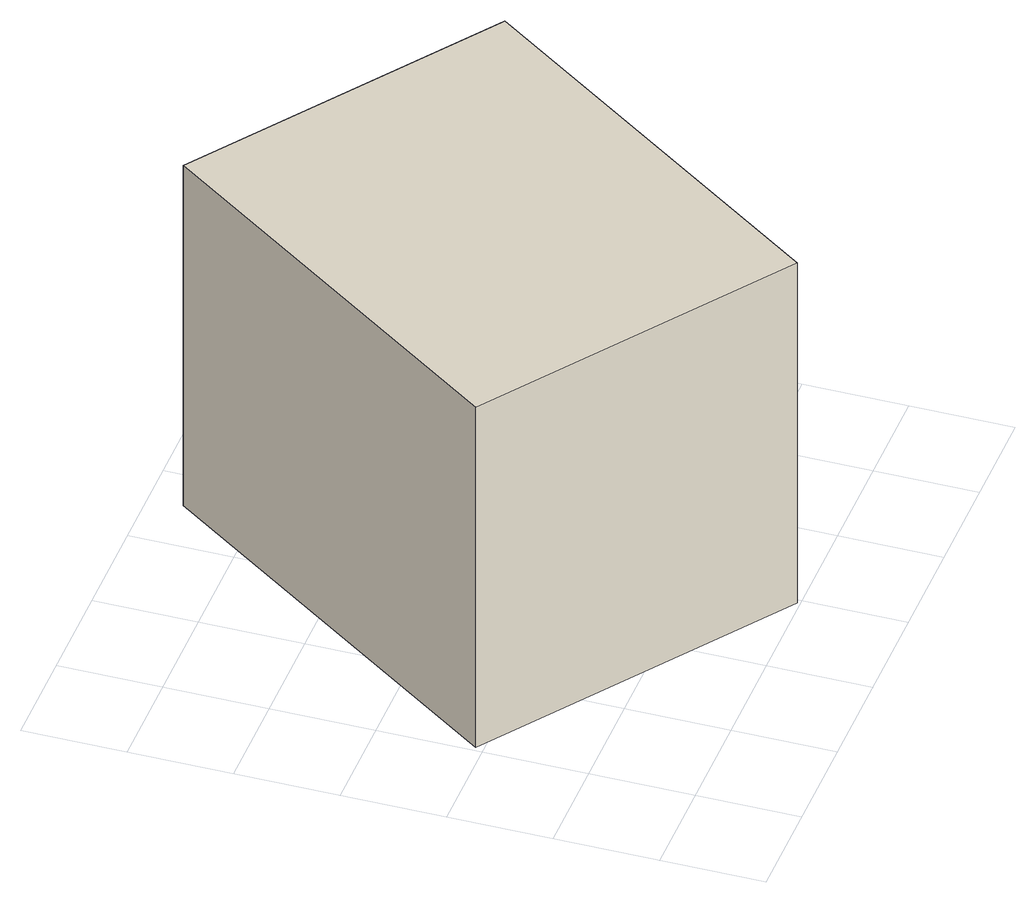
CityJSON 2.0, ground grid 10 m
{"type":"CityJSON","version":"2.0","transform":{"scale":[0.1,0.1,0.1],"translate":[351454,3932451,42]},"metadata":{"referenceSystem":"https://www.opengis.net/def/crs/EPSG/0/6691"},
"CityObjects":{
"building1":{"type":"Building","attributes":{"measuredHeight":41.1,"BuildingIDAttribute.prefecture":"14","BuildingIDAttribute.city":"14153","BuildingDetailAttribute.surveyYear":2015,"BuildingRiverFloodingRiskAttribute.description":"1","BuildingRiverFloodingRiskAttribute.rankOrg":"2","BuildingRiverFloodingRiskAttribute.depth":1.42,"BuildingRiverFloodingRiskAttribute.adminType":"2","BuildingRiverFloodingRiskAttribute.scale":"1","BuildingRiverFloodingRiskAttribute.duration":5.58},"geometry":[{"type":"Solid","lod":"1","boundaries":[[[[0,1,2,3]],[[2,4,5,3]],[[1,6,4,2]],[[0,7,6,1]],[[3,5,7,0]],[[4,6,7,5]]]]}]}
},
"vertices":[
[5,208,6],[258,567,6],[549,362,6],[296,3,6],[549,362,388],[296,3,388],[258,567,388],[5,208,388]
]}
